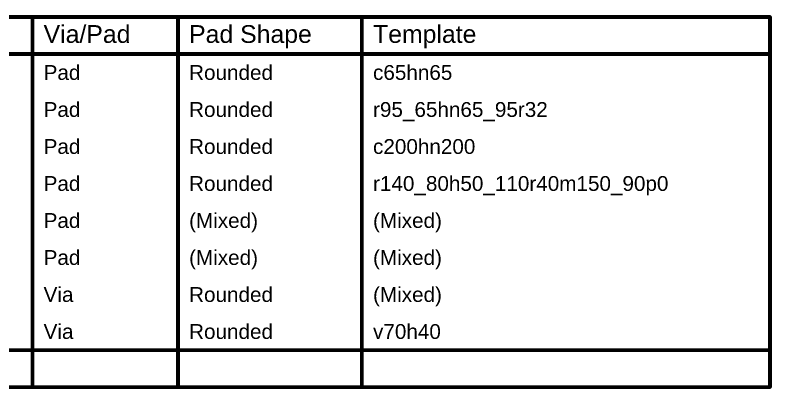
# Model space of a CAD drawing. Header units: inches. Extents: x 0.88 to 8.93, y 2.74 to 7.33.
# Drawn here: x 5.867 to 8.935, y 3.976 to 5.491 of the extents above; entities that cross this region are included whole.
import ezdxf

# ---------------------------------------------------------------- set-up
doc = ezdxf.new("R2010")
doc.units = ezdxf.units.IN
doc.header["$MEASUREMENT"] = 0
doc.layers.add('Drill Drawing', color=1, linetype='Continuous')
doc.styles.add('Arial', font='', dxfattribs={"height": 0.2})
doc.styles.get('Arial').set_extended_font_data('Arial')

msp = doc.modelspace()

# ---------------------------------------------------------------- linework, layer by layer
at = {"layer": 'Drill Drawing'}
for points in [[(1.0075, 5.4839, 0.015, 0.015, 0), (8.9273, 5.4839, 0.015, 0.015, 0)], [(5.9371, 3.9839, 0.015, 0.015, 0), (5.9371, 5.4839, 0.015, 0.015, 0)], [(6.527, 3.9839, 0.015, 0.015, 0), (6.527, 5.4839, 0.015, 0.015, 0)], [(7.2728, 3.9839, 0.015, 0.015, 0), (7.2728, 5.4839, 0.015, 0.015, 0)], [(8.9273, 3.9839, 0.015, 0.015, 0), (8.9273, 5.4839, 0.015, 0.015, 0)], [(1.0075, 5.3339, 0.015, 0.015, 0), (8.9273, 5.3339, 0.015, 0.015, 0)], [(1.0075, 4.1339, 0.015, 0.015, 0), (8.9273, 4.1339, 0.015, 0.015, 0)], [(1.0075, 3.9839, 0.015, 0.015, 0), (8.9273, 3.9839, 0.015, 0.015, 0)]]:
    msp.add_lwpolyline(points, format="xyseb", dxfattribs=at)
for points in [[(5.9334, 5.4839, 0.0075, 0.0075, 1), (5.9409, 5.4839, 0.0075, 0.0075, 1)], [(6.5232, 5.4839, 0.0075, 0.0075, 1), (6.5307, 5.4839, 0.0075, 0.0075, 1)], [(7.269, 5.4839, 0.0075, 0.0075, 1), (7.2765, 5.4839, 0.0075, 0.0075, 1)], [(8.9236, 5.4839, 0.0075, 0.0075, 1), (8.9311, 5.4839, 0.0075, 0.0075, 1)], [(8.9236, 5.4839, 0.0075, 0.0075, 1), (8.9311, 5.4839, 0.0075, 0.0075, 1)], [(8.9236, 5.3339, 0.0075, 0.0075, 1), (8.9311, 5.3339, 0.0075, 0.0075, 1)], [(8.9236, 4.1339, 0.0075, 0.0075, 1), (8.9311, 4.1339, 0.0075, 0.0075, 1)], [(5.9334, 3.9839, 0.0075, 0.0075, 1), (5.9409, 3.9839, 0.0075, 0.0075, 1)], [(6.5232, 3.9839, 0.0075, 0.0075, 1), (6.5307, 3.9839, 0.0075, 0.0075, 1)], [(7.269, 3.9839, 0.0075, 0.0075, 1), (7.2765, 3.9839, 0.0075, 0.0075, 1)], [(8.9236, 3.9839, 0.0075, 0.0075, 1), (8.9311, 3.9839, 0.0075, 0.0075, 1)], [(8.9236, 3.9839, 0.0075, 0.0075, 1), (8.9311, 3.9839, 0.0075, 0.0075, 1)]]:
    msp.add_lwpolyline(points, format="xyseb", close=True, dxfattribs=at)

# ---------------------------------------------------------------- texts
at = {"layer": 'Drill Drawing', "style": 'Arial'}
for s, height, p in [('Via/Pad', 0.072, (5.9821, 5.3789)), ('Pad Shape', 0.072, (6.572, 5.3789)), ('Template', 0.072, (7.3178, 5.3789)), ('Pad', 0.06, (5.9821, 5.2289)), ('Rounded', 0.06, (6.572, 5.2289)), ('c65hn65', 0.06, (7.3178, 5.2289)), ('Pad', 0.06, (5.9821, 5.0789)), ('Rounded', 0.06, (6.572, 5.0789)), ('r95_65hn65_95r32', 0.06, (7.3178, 5.0789)), ('Pad', 0.06, (5.9821, 4.9289)), ('Rounded', 0.06, (6.572, 4.9289)), ('c200hn200', 0.06, (7.3178, 4.9289)), ('Pad', 0.06, (5.9821, 4.7789)), ('Rounded', 0.06, (6.572, 4.7789)), ('r140_80h50_110r40m150_90p0', 0.06, (7.3178, 4.7789)), ('Pad', 0.06, (5.9821, 4.6289)), ('(Mixed)', 0.06, (6.572, 4.6289)), ('(Mixed)', 0.06, (7.3178, 4.6289)), ('Pad', 0.06, (5.9821, 4.4789)), ('(Mixed)', 0.06, (6.572, 4.4789)), ('(Mixed)', 0.06, (7.3178, 4.4789)), ('Via', 0.06, (5.9821, 4.3289)), ('Rounded', 0.06, (6.572, 4.3289)), ('(Mixed)', 0.06, (7.3178, 4.3289)), ('Via', 0.06, (5.9821, 4.1789)), ('Rounded', 0.06, (6.572, 4.1789)), ('v70h40', 0.06, (7.3178, 4.1789))]:
    msp.add_text(s, height=height, dxfattribs=at).set_placement(p)

doc.saveas('drawing.dxf')
